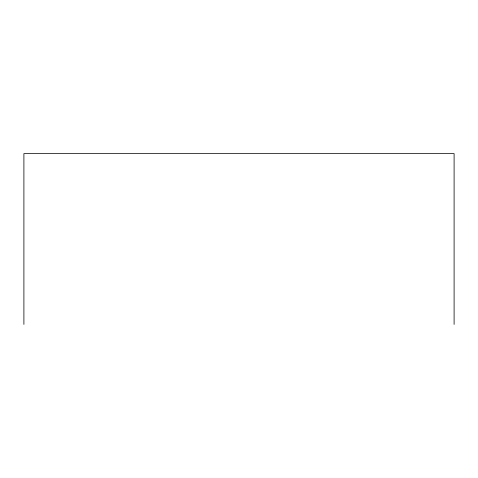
<?xml version="1.0" encoding="UTF-8"?>
<svg xmlns="http://www.w3.org/2000/svg" width="478" height="478" viewBox="0 0 478 478"><rect width="100%" height="100%" fill="white"/><g stroke="black" fill="none" stroke-linecap="round" stroke-linejoin="round"><path stroke-width="0.72" d="M454.1 324.395L454.1 153.605L23.9 153.605L23.9 324.395"/></g></svg>
